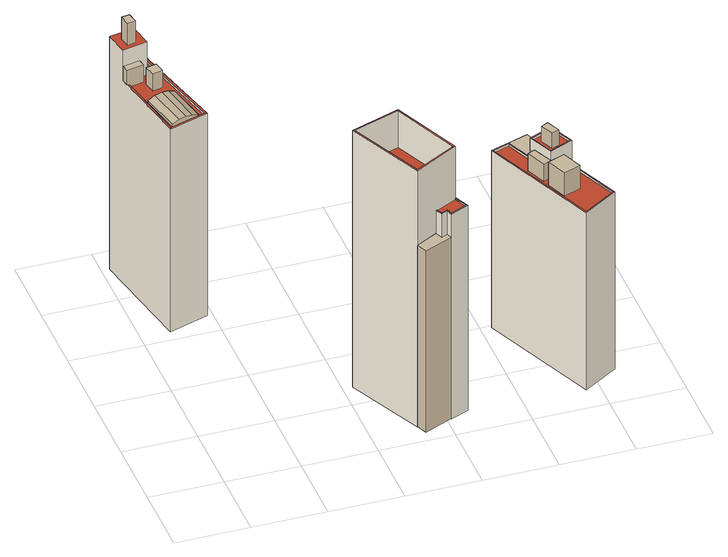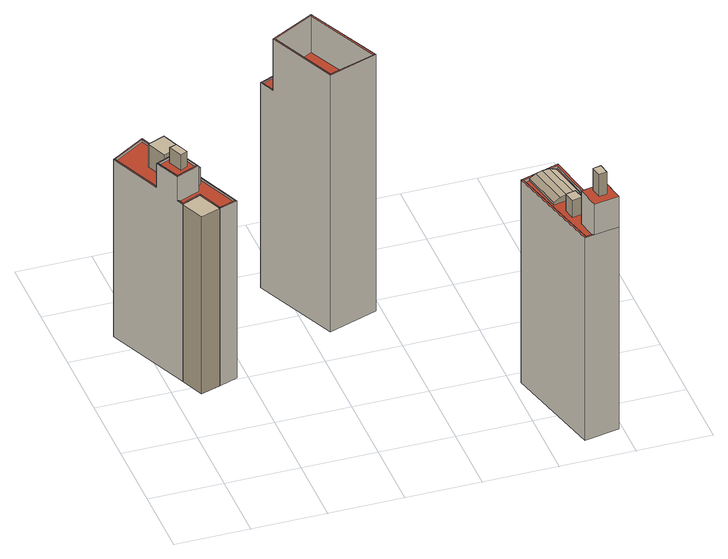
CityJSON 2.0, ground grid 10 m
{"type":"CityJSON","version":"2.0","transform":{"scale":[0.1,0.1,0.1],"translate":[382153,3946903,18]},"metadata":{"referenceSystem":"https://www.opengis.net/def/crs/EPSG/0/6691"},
"CityObjects":{
"building1":{"type":"Building","attributes":{"延べ面積換算係数":"1","大字・町コード":"20","町・丁目コード":"2","13+区市町村コード+大字・町コード+町・丁目コード":"13113020002","地区計画":"道玄坂二丁目地区","class":"3002","usage":"401","measuredHeight":30.5,"storeysAboveGround":8,"storeysBelowGround":1,"RiverFloodingRiskAttribute.description":"14","RiverFloodingRiskAttribute.rank":"1","RiverFloodingRiskAttribute.depth":0.017,"RiverFloodingRiskAttribute.adminType":"2","RiverFloodingRiskAttribute.scale":"2","BuildingDetailAttribute.buildingRoofEdgeArea":0.768,"BuildingDetailAttribute.fireproofStructureType":"1001","BuildingDetailAttribute.urbanPlanType":"21","BuildingDetailAttribute.areaClassificationType":"22","BuildingDetailAttribute.districtsAndZonesType":"10","BuildingDetailAttribute.landUseType":"212","BuildingDetailAttribute.detailedUsage":"1210","BuildingDetailAttribute.specifiedBuildingCoverageRate":80,"BuildingDetailAttribute.specifiedFloorAreaRate":800,"BuildingDetailAttribute.surveyYear":2021,"BuildingIDAttribute.prefecture":"13","BuildingIDAttribute.city":"13113"},"address":[{"country":"日本","locality":"東京都渋谷区道玄坂二丁目"}],"children":["building1-1","building1-2"],"geometry":[{"type":"Solid","lod":"2","boundaries":[[[[0,1,2,3]],[[4,5,6,7]],[[8,9,10,11]],[[12,13,14,15]],[[16,8,11,17,18]],[[12,10,9,13]],[[19,20,21,22,23,24]],[[4,18,17,5]],[[15,14,22,21,7,6]],[[23,22,14,13]],[[20,19,8,16]],[[1,17,11,2]],[[3,10,12,0]],[[7,21,20,16,18,4]],[[6,5,17,1,0,12,15]],[[24,23,13,9]],[[19,24,9,8]],[[2,11,10,3]]]],"semantics":{"surfaces":[{"type":"GroundSurface"},{"type":"RoofSurface"},{"type":"WallSurface"}],"values":[[0,1,1,1,1,1,1,2,2,2,2,2,2,2,2,2,2,2]]}}]},
"building1-1":{"type":"BuildingInstallation","parents":["building1"],"geometry":[{"type":"MultiSurface","lod":"2","boundaries":[[[25,26,27,28]],[[27,26,29,30,31,32,33]],[[28,27,33,34]],[[34,33,32,35]],[[35,32,31,36]],[[36,31,30,37]],[[38,37,30,29]],[[26,25,38,29]],[[25,28,34,35,36,37,38]]]}]},
"building1-2":{"type":"BuildingInstallation","parents":["building1"],"geometry":[{"type":"MultiSurface","lod":"2","boundaries":[[[39,40,41,42]],[[43,44,15,14]],[[45,46,47,22]],[[48,49,50,51]],[[44,52,53,15]],[[14,22,47,43]],[[51,50,54,55]],[[48,51,55,56]],[[15,53,57,45,22,14]],[[52,58,57,53]],[[54,59,56,55]],[[47,46,58,52,44,43]],[[54,50,49,59]],[[59,49,48,56]],[[58,46,45,57]],[[60,42,41,61]],[[62,39,42,60]],[[62,60,61,63]],[[41,40,63,61]],[[63,40,39,62]]]}]},
"building2":{"type":"Building","attributes":{"延べ面積換算係数":"1","大字・町コード":"20","町・丁目コード":"2","13+区市町村コード+大字・町コード+町・丁目コード":"13113020002","地区計画":"道玄坂二丁目地区","class":"3002","usage":"401","measuredHeight":33.4,"storeysAboveGround":9,"storeysBelowGround":1,"RiverFloodingRiskAttribute.description":"14","RiverFloodingRiskAttribute.rank":"1","RiverFloodingRiskAttribute.depth":0.024,"RiverFloodingRiskAttribute.adminType":"2","RiverFloodingRiskAttribute.scale":"2","BuildingDetailAttribute.buildingRoofEdgeArea":0.903,"BuildingDetailAttribute.fireproofStructureType":"1001","BuildingDetailAttribute.urbanPlanType":"21","BuildingDetailAttribute.areaClassificationType":"22","BuildingDetailAttribute.districtsAndZonesType":"10","BuildingDetailAttribute.landUseType":"212","BuildingDetailAttribute.detailedUsage":"1210","BuildingDetailAttribute.specifiedBuildingCoverageRate":80,"BuildingDetailAttribute.specifiedFloorAreaRate":800,"BuildingDetailAttribute.surveyYear":2021,"BuildingIDAttribute.prefecture":"13","BuildingIDAttribute.city":"13113"},"address":[{"country":"日本","locality":"東京都渋谷区道玄坂二丁目"}],"children":["building2-1"],"geometry":[{"type":"Solid","lod":"2","boundaries":[[[[64,65,66,67,68,69,70,71]],[[72,73,74,75]],[[76,77,78,79]],[[80,81,82,83]],[[84,85,86,87]],[[88,89,80,83]],[[81,90,91,82]],[[92,93,94,95,96,97]],[[98,99,74,73]],[[86,85,72,75]],[[90,89,88,91]],[[87,100,101,84]],[[64,74,99,65]],[[69,87,86,70]],[[93,92,85,84]],[[92,97,72,85]],[[78,77,90,81]],[[76,79,80,89]],[[66,91,88,67]],[[77,76,89,90]],[[67,88,83,68]],[[96,95,98,73]],[[70,86,75,71]],[[66,65,99,98,95,94,101,100,82,91]],[[97,96,73,72]],[[83,82,100,87,69,68]],[[94,93,84,101]],[[71,75,74,64]],[[79,78,81,80]]]],"semantics":{"surfaces":[{"type":"GroundSurface"},{"type":"RoofSurface"},{"type":"WallSurface"}],"values":[[0,1,1,1,1,1,1,1,1,1,1,1,2,2,2,2,2,2,2,2,2,2,2,2,2,2,2,2,2]]}}]},
"building2-1":{"type":"BuildingInstallation","parents":["building2"],"geometry":[{"type":"MultiSurface","lod":"2","boundaries":[[[102,103,104,105,106,107]],[[108,104,103,109]],[[109,103,102,110]],[[108,109,110,111,112,113]],[[110,102,107,111]],[[113,105,104,108]],[[111,107,106,112]],[[112,106,105,113]]]}]},
"building3":{"type":"Building","attributes":{"延べ面積換算係数":"1","大字・町コード":"20","町・丁目コード":"2","13+区市町村コード+大字・町コード+町・丁目コード":"13113020002","地区計画":"道玄坂二丁目地区","class":"3002","usage":"402","measuredHeight":27.1,"storeysAboveGround":8,"storeysBelowGround":1,"RiverFloodingRiskAttribute.description":"14","RiverFloodingRiskAttribute.rank":"1","RiverFloodingRiskAttribute.depth":0.027,"RiverFloodingRiskAttribute.adminType":"2","RiverFloodingRiskAttribute.scale":"2","BuildingDetailAttribute.buildingRoofEdgeArea":0.917,"BuildingDetailAttribute.fireproofStructureType":"1001","BuildingDetailAttribute.urbanPlanType":"21","BuildingDetailAttribute.areaClassificationType":"22","BuildingDetailAttribute.districtsAndZonesType":"10","BuildingDetailAttribute.landUseType":"212","BuildingDetailAttribute.detailedUsage":"1221","BuildingDetailAttribute.specifiedBuildingCoverageRate":80,"BuildingDetailAttribute.specifiedFloorAreaRate":800,"BuildingDetailAttribute.surveyYear":2021,"BuildingIDAttribute.prefecture":"13","BuildingIDAttribute.city":"13113"},"address":[{"country":"日本","locality":"東京都渋谷区道玄坂二丁目"}],"children":["building3-1","building3-2","building3-3"],"geometry":[{"type":"Solid","lod":"2","boundaries":[[[[114,115,116,117,118,119]],[[120,121,122,123]],[[124,125,126,127]],[[128,129,130,131]],[[132,133,134,135,136,137,138,139,140,141]],[[129,142,143,130]],[[144,145,146,147]],[[148,120,123,149]],[[150,128,131,151]],[[152,153,146,145]],[[149,154,155,148]],[[122,121,156,157]],[[142,150,151,143]],[[157,156,144,147]],[[126,125,129,128]],[[127,126,128,150]],[[140,139,156,121]],[[133,132,148,155]],[[124,127,150,142]],[[141,140,121,120]],[[139,138,144,156]],[[132,141,120,148]],[[137,136,152,145]],[[115,157,147,116]],[[118,149,123,119]],[[138,137,145,144]],[[114,122,157,115]],[[119,123,122,114]],[[136,135,143,151,153,152]],[[116,147,146,117]],[[143,135,134,130]],[[125,124,142,129]],[[151,131,154,149,118,117,146,153]],[[154,131,130,134,133,155]]]],"semantics":{"surfaces":[{"type":"GroundSurface"},{"type":"RoofSurface"},{"type":"WallSurface"}],"values":[[0,1,1,1,1,1,1,1,1,1,1,1,1,1,2,2,2,2,2,2,2,2,2,2,2,2,2,2,2,2,2,2,2,2]]}}]},
"building3-1":{"type":"BuildingInstallation","parents":["building3"],"geometry":[{"type":"MultiSurface","lod":"2","boundaries":[[[158,159,160,161]],[[160,159,162,163]],[[161,160,163,164]],[[163,162,165,164]],[[159,158,165,162]],[[158,161,164,165]]]}]},
"building3-2":{"type":"BuildingInstallation","parents":["building3"],"geometry":[{"type":"MultiSurface","lod":"2","boundaries":[[[166,167,168,169]],[[169,168,170,171]],[[166,169,171,172]],[[170,173,172,171]],[[168,167,173,170]],[[167,166,172,173]]]}]},
"building3-3":{"type":"BuildingInstallation","parents":["building3"],"geometry":[{"type":"MultiSurface","lod":"2","boundaries":[[[174,175,134,176,177]],[[178,117,116,115]],[[176,134,179,180]],[[176,180,181,177]],[[134,175,182,179]],[[180,179,182,183,181]],[[175,174,183,182]],[[174,177,181,183]],[[147,116,117,146]],[[157,115,116,147]],[[157,147,146,184]],[[146,117,178,184]],[[184,178,115,157]]]}]}
},
"vertices":[
[36,309,8],[8,457,8],[55,466,8],[90,326,8],[42,463,361],[8,457,361],[14,424,361],[48,431,361],[53,463,315],[87,328,315],[90,326,315],[55,466,315],[36,309,315],[38,313,315],[17,425,315],[14,424,315],[42,461,315],[8,457,315],[42,463,315],[53,463,311],[42,461,311],[48,431,311],[17,425,311],[38,313,311],[87,328,311],
[67,383,311],[79,326,311],[42,318,311],[30,375,311],[79,326,315],[70,324,319],[61,322,320],[51,320,319],[42,318,315],[30,375,315],[39,377,319],[49,379,320],[58,381,319],[67,383,315],
[54,415,311],[57,400,311],[44,397,311],[40,412,311],[19,414,315],[16,414,315],[37,429,311],[39,418,311],[19,414,311],[31,449,361],[34,434,361],[23,432,361],[20,447,361],[16,414,337],[14,424,337],[23,432,394],[20,447,394],[31,449,394],[37,429,337],[39,418,337],[34,434,394],[40,412,337],[44,397,337],[54,415,337],[57,400,337],
[292,29,8],[288,39,8],[258,23,8],[210,128,8],[277,151,8],[328,36,8],[303,25,8],[300,33,8],[301,35,319],[293,31,319],[292,29,319],[300,33,319],[213,127,342],[259,26,342],[316,57,342],[276,148,342],[276,148,397],[316,57,397],[319,56,397],[277,151,397],[326,37,319],[304,27,319],[303,25,319],[328,36,319],[210,128,397],[213,127,397],[259,26,397],[258,23,397],[304,27,317],[326,37,317],[318,55,317],[289,40,317],[293,31,317],[301,35,317],[289,40,319],[288,39,319],[319,56,319],[318,55,319],
[303,25,9],[264,8,9],[258,23,9],[288,39,9],[292,29,9],[300,33,9],[258,23,284],[264,8,284],[303,25,284],[300,33,284],[292,29,284],[288,39,284],
[414,197,2],[439,205,2],[453,171,2],[479,182,2],[529,66,2],[482,36,2],[483,39,271],[416,195,271],[414,197,271],[482,36,271],[453,158,304],[466,126,304],[496,139,304],[482,170,304],[496,139,307],[466,126,307],[466,124,307],[498,138,307],[527,67,268],[497,137,268],[466,124,268],[451,159,268],[482,172,268],[478,180,268],[452,169,268],[438,203,268],[416,195,268],[483,39,268],[453,158,307],[451,159,307],[452,169,271],[478,180,271],[479,182,271],[453,171,271],[527,67,271],[529,66,271],[482,170,307],[483,173,307],[482,172,271],[483,173,271],[498,138,271],[497,137,271],[438,203,271],[439,205,271],
[481,119,268],[492,91,268],[469,82,268],[458,110,268],[492,91,303],[469,82,303],[458,110,303],[481,119,303],
[473,157,304],[481,138,304],[471,134,304],[463,152,304],[471,134,327],[463,152,327],[473,157,327],[481,138,327],
[454,151,268],[457,144,268],[455,119,268],[444,146,268],[466,214,2],[466,124,294],[455,119,294],[444,146,294],[457,144,294],[454,151,294],[466,214,271]
]}
